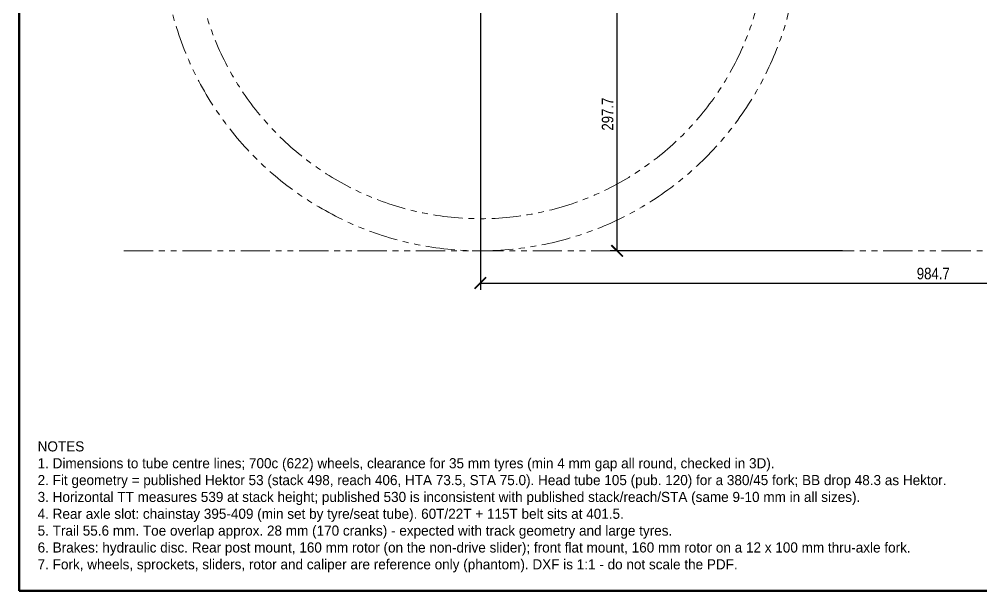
# Model space of a CAD drawing. Header units: millimetres. Extents: x -900 to 1100, y -668 to 717.
# Drawn here: x -900 to 145, y -668 to -46 of the extents above; entities that cross this region are included whole.
import ezdxf

# ---------------------------------------------------------------- set-up
doc = ezdxf.new("R2010")
doc.units = ezdxf.units.MM
doc.header["$LTSCALE"] = 10
doc.linetypes.add('PHANTOM', pattern=[6.35, 3.175, -0.635, 0.635, -0.635, 0.635, -0.635])
for name, color, linetype, lineweight in [('DIM', 3, 'CONTINUOUS', 18), ('REFERENCE', 5, 'PHANTOM', 18), ('SHEET', 7, 'CONTINUOUS', 50), ('TEXT', 7, 'CONTINUOUS', 25)]:
    doc.layers.add(name, color=color, linetype=linetype, lineweight=lineweight)
doc.styles.add('OpenSansCondensed-Light', font='OpenSansCondensed-Light.ttf')
doc.dimstyles.new('EZDXF', dxfattribs={"dimtxt": 12.5, "dimasz": 12.5, "dimexe": 7.5, "dimexo": 5, "dimgap": 4, "dimtad": 1, "dimdec": 1, "dimzin": 12, "dimdsep": 46, "dimtxsty": 'OpenSansCondensed-Light', "dimblk": 'ARCHTICK', "dimcen": 2.5, "dimclrd": 3, "dimclre": 3, "dimadec": 1, "dimazin": 3, "dimtfac": 0.5, "dimtmove": 2, "dimatfit": 3})

# ---------------------------------------------------------------- blocks, each defined once
blk = doc.blocks.new('_ARCHTICK')
at = {"color": 0, "linetype": 'BYBLOCK', "const_width": 0.15}
blk.add_lwpolyline([(-0.5, -0.5), (0.5, 0.5)], dxfattribs=at)

msp = doc.modelspace()

# ---------------------------------------------------------------- linework, layer by layer
at = {"layer": 'REFERENCE'}
msp.add_line((-786.14, -297.68), (966.13, -297.68), dxfattribs=at)
for radius in [346, 311]:
    msp.add_circle((-398.58, 48.32), radius, dxfattribs=at)
at = {"layer": 'SHEET'}
msp.add_lwpolyline([(-900, -667.68), (1100, -667.68), (1100, 717.32), (-900, 717.32)], close=True, dxfattribs=at)

# ---------------------------------------------------------------- texts
at = {"layer": 'TEXT', "insert": (-880, -647.68), "char_height": 11, "width": 1150, "attachment_point": 7}
msp.add_mtext('NOTES\\P1. Dimensions to tube centre lines; 700c (622) wheels, clearance for 35 mm tyres (min 4 mm gap all round, checked in 3D).\\P2. Fit geometry = published Hektor 53 (stack 498, reach 406, HTA 73.5, STA 75.0). Head tube 105 (pub. 120) for a 380/45 fork; BB drop 48.3 as Hektor.\\P3. Horizontal TT measures 539 at stack height; published 530 is inconsistent with published stack/reach/STA (same 9-10 mm in all sizes).\\P4. Rear axle slot: chainstay 395-409 (min set by tyre/seat tube). 60T/22T + 115T belt sits at 401.5.\\P5. Trail 55.6 mm. Toe overlap approx. 28 mm (170 cranks) - expected with track geometry and large tyres.\\P6. Brakes: hydraulic disc. Rear post mount, 160 mm rotor (on the non-drive slider); front flat mount, 160 mm rotor on a 12 x 100 mm thru-axle fork.\\P7. Fork, wheels, sprockets, sliders, rotor and caliper are reference only (phantom). DXF is 1:1 - do not scale the PDF.', dxfattribs=at)

# ---------------------------------------------------------------- dimensions: what is measured, and where the dimension line sits
at = {"layer": 'DIM'}
msp.add_linear_dim(base=(-398.58, -332.68), p1=(-398.58, 48.32), p2=(586.13, 48.32), dimstyle='EZDXF', dxfattribs=at).render()
msp.add_linear_dim(base=(-250, -297.68), p1=(0, -297.68), p2=(0, 0), angle=90, dimstyle='EZDXF', dxfattribs=at).render()

doc.saveas('drawing.dxf')
